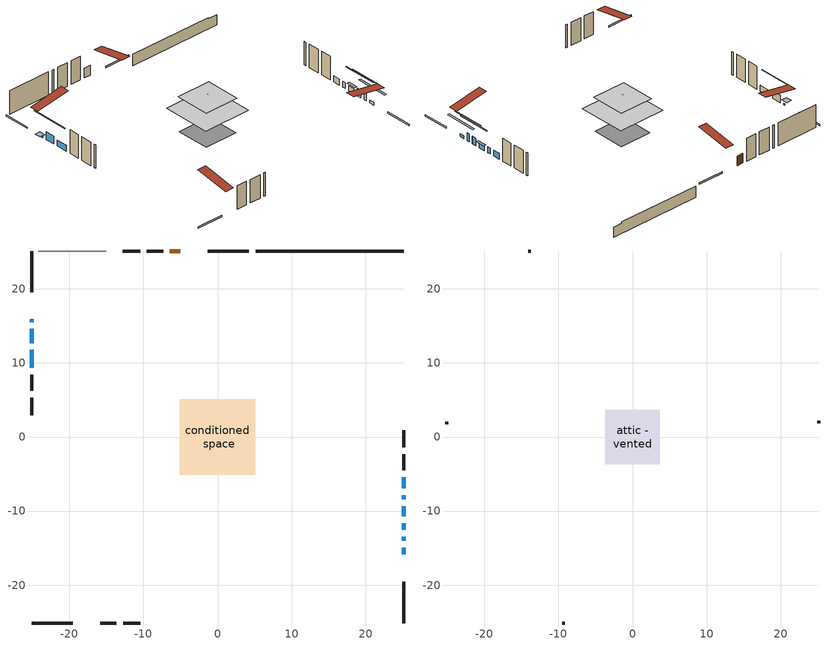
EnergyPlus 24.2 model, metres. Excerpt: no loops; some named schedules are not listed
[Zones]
conditioned space
 floor outside (Floor1 construction): -0.77,-0.77 -0.77,0.77 0.77,0.77 0.77,-0.77 z0.3
 floor adiabatic (AdiabaticFloorConstruction): -5.11,-5.11 -5.11,5.11 5.11,5.11 5.11,-5.11 z2.74
 floor foundation (Slab1 construction): -3.5,-3.5 -3.5,3.5 3.5,3.5 3.5,-3.5 z-2.06
 wall outside (RimJoist1 construction): 4.22,25.11 -1.34,25.11 / -25.11,-25.11 -19.56,-25.11 / -25.11,25.11 -25.11,19.56 / 25.11,-25.11 25.11,-19.56 z0.3:0.6
 wall outside (AdiabaticWallConstruction 1): -5.03,25.11 -6.42,25.11 z0.3:2.33
 wall outside (AdiabaticWallConstruction): -25.11,15.86 -25.11,15.51 z0.3:0.65; 25.11,-15.86 25.11,-14.92 z0.3:0.84; 25.11,-13.99 25.11,-13.48 z0.3:1.93; 25.11,-12.55 25.11,-11.64 z0.3:1.85; 25.11,-10.71 25.11,-9.36 z0.3:1.34; -25.11,14.58 -25.11,12.67 z0.3:1.9; 25.11,-8.43 25.11,-7.86 / -25.11,11.75 -25.11,9.33 / 25.11,-6.93 25.11,-5.45 z0.3:1.52
 wall outside (Wall1 construction): -7.34,25.11 -9.52,25.11 / -15.86,-25.11 -13.68,-25.11 / -25.11,8.41 -25.11,6.23 / 25.11,-4.52 25.11,-2.34 z0.3:5.18
 wall outside (Wall2 construction): -10.45,25.11 -12.78,25.11 / -12.75,-25.11 -10.42,-25.11 / -25.11,5.3 -25.11,2.97 / 25.11,-1.42 25.11,0.92 z0.3:5.18
 wall foundation (FoundationWall1 construction): 5.14,25.11,-2.06 5.14,25.11,0.3 23.11,25.11,0.3 23.11,25.11,0.05 25.11,25.11,0.05 25.11,25.11,-2.06
 wall adiabatic (Wall4 construction): -14.99,25.11 -24.18,25.11 z0.3:5.18
 window (WindowConstruction 6): -25.11,15.86 -25.11,15.51 z0.3:0.65
 window (WindowConstruction 8): 25.11,-15.86 25.11,-14.92 z0.3:0.83
 window (WindowConstruction 7): 25.11,-13.99 25.11,-13.48 z0.3:1.92
 window (WindowConstruction): 25.11,-12.55 25.11,-11.64 z0.3:1.85
 window (WindowConstruction 1): 25.11,-10.71 25.11,-9.36 z0.3:1.34
 window (WindowConstruction 2): -25.11,14.58 -25.11,12.67 z0.3:1.9
 window (WindowConstruction 3): 25.11,-8.43 25.11,-7.86 z0.3:1.52
 window (WindowConstruction 4): -25.11,11.75 -25.11,9.33 z0.3:1.52
 window (WindowConstruction 5): 25.11,-6.93 25.11,-5.45 z0.3:1.52
 door (Door): -5.03,25.11 -6.41,25.11 z0.3:2.33
 ceiling adiabatic (AdiabaticFloorConstruction): 5.11,-5.11 5.11,5.11 -5.11,5.11 -5.11,-5.11 z2.74
 roof outside (Roof1 construction): -0.75,0.75 -0.75,-0.75 0.75,-0.75 0.75,0.75 z5.18
attic - vented
 floor to conditioned space (Floor2 construction Reversed): -3.65,-3.65 -3.65,3.65 3.65,3.65 3.65,-3.65 z5.18
 wall outside (Wall3 construction): -13.71,25.11 -14.06,25.11 / -9.49,-25.11 -9.15,-25.11 / -25.11,2.04 -25.11,1.69 / 25.11,1.85 25.11,2.19 z0.3:5.18
 roof outside (Roof2 construction): -4.11,25.11,5.18 -4.11,17.85,6.39 -2.27,17.85,6.39 -2.27,25.11,5.18; -16.79,-25.11,5.18 -16.79,-17.85,6.39 -18.63,-17.85,6.39 -18.63,-25.11,5.18; -25.11,16.79,5.18 -17.85,16.79,6.39 -17.85,18.63,6.39 -25.11,18.63,5.18; 25.11,-16.79,5.18 17.85,-16.79,6.39 17.85,-18.63,6.39 25.11,-18.63,5.18
shading: -25.11,15.05 -25.11,16.32 -26.18,16.32 -26.18,15.05 z1.11; 25.11,-12.02 25.11,-18.76 25.52,-18.76 25.52,-12.02 z3.73; 25.11,-10.28 25.11,-17.19 25.26,-17.19 25.26,-10.28 z5.12; 25.11,-8.59 25.11,-15.6 25.26,-15.6 25.26,-8.59 z4.9; 25.11,-9.06 25.11,-11.01 25.57,-11.01 25.57,-9.06 z1.64; -25.11,9.62 -25.11,17.63 -25.26,17.63 -25.26,9.62 z4.95
[Building]
Building 1: Terrain=Suburbs
[Site:Location]
Edmonton Intl AP_AB: Latitude {deg}=53.31; Longitude {deg}=-113.58; Time Zone {hr}=-7; Elevation {m}=723; Keep Site Location Information=Yes
[Site:GroundTemperature:Shallow]
-1.56185, -3.61833, -3.78302, -2.80711, 1.11059, 5.01004, 8.39065, 10.5322, 10.7141, 8.97234, 5.67794, 1.89811
[Site:WaterMainsTemperature]
Calculation Method=Schedule; Temperature Schedule=mains temperature schedule
[Material] Roughness=Rough; Thermal Absorptance=0.9
Name | Thickness {m} | Conductivity {W/m-K} | Density {kg/m3} | Specific Heat {J/kg-K} | Solar Absorptance | Visible Absorptance
asphalt or fiberglass shingles | 0.00635 | 0.162714 | 1121.4 | 1465.45 | 0.4 | 0.4
ceiling loosefill ins | 0.254 | 0.0480833 | 16.02 | 1046.75 | 0.7 | 0.7
ceiling stud and cavity | 0.1397 | 0.80136 | 65.682 | 1177.47 | 0.7 | 0.7
concrete 4.0 in. | 0.1016 | 1.803125 | 2242.8 | 837.4 | 0.7 | 0.7
concrete 8.0 in. | 0.2032 | 1.803125 | 2242.8 | 837.4 | 0.7 | 0.7
door material | 0.04445 | 0.053851 | 512.64 | 1214.23 | 0.7 | 0.7
exterior vertical ins | 0.0180728 | 0.029427 | 32.04 | 1214.23 | 0.7 | 0.7
floor covering | 0.0127 | 0.0433444 | 54.468 | 1339.84 | 0.6 | 0.6
floor rigid ins | 0.103632 | 0.029427 | 32.04 | 1214.23 | 0.7 | 0.7
floor rigid ins 1; wall rigid ins | 0.512978 | 0.029427 | 32.04 | 1214.23 | 0.7 | 0.7
floor stud and cavity | 0.1397 | 0.807943 | 92.3553 | 1139.71 | 0.7 | 0.7
floor stud and cavity 1 | 0.1397 | 1.75129 | 37.0049 | 1207.88 | 0.7 | 0.7
furniture material conditioned space 1 | 0.1524 | 0.115458 | 640.8 | 1214.23 | 0.6 | 0.6
gypsum board | 0.0127 | 0.160291 | 801 | 837.4 | 0.6 | 0.6
gypsum board 1 | 0.0127 | 0.160291 | 801 | 837.4 | 0.7 | 0.7
osb sheathing 0.5 in. | 0.0127 | 0.115458 | 512.64 | 1214.23 | 0.7 | 0.7
osb sheathing 0.5 in. 1 | 0.0127 | 0.115458 | 512.64 | 1214.23 | 0.4 | 0.4
osb sheathing 0.75 in. | 0.01905 | 0.115458 | 512.64 | 1214.23 | 0.7 | 0.7
osb sheathing 2.0 in. | 0.0508 | 0.115458 | 512.64 | 1214.23 | 0.7 | 0.7
rim joist rigid ins | 0.051816 | 0.029427 | 32.04 | 1214.23 | 0.7 | 0.7
rim joist stud and cavity | 0.0508 | 0.281244 | 125.044 | 1163.47 | 0.6 | 0.6
roof stud and cavity | 0.0889 | 1.61966 | 78.34581 | 1123.46 | 0.7 | 0.7
wall stud and cavity | 0.1397 | 0.0838672 | 139.0536 | 1170.24 | 0.7 | 0.7
wall stud and cavity 1 | 0.0889 | 6.1454 | 50.32683 | 1063.81 | 0.6 | 0.6
wall stud and cavity 2 | 0.1397 | 0.0763937 | 139.0536 | 1170.24 | 0.7 | 0.7
wall stud and cavity 3 | 0.0889 | 0.380278 | 52.3479 | 1209.89 | 0.7 | 0.7
wall stud and cavity 4 | 0.0889 | 0.391764 | 83.0341 | 1211.67 | 0.7 | 0.7
wood siding | 0.0254 | 0.102417 | 544.68 | 1172.36 | 0.4 | 0.4
wood siding 1 | 0.00254 | 0.102417 | 544.68 | 1172.36 | 0.4 | 0.4
wood siding 2; wood siding 3; wood siding 4 | 0.0254 | 0.102417 | 544.68 | 1172.36 | 0.7 | 0.7
[WindowMaterial:SimpleGlazingSystem]
Name | U-Factor {W/m2-K} | Solar Heat Gain Coefficient
WindowMaterial | 2.77825 | 0.66
WindowMaterial 1 | 2.78279 | 0.56
WindowMaterial 2 | 2.89067 | 0.69
WindowMaterial 3 | 2.770864 | 0.48
WindowMaterial 4 | 2.78392 | 0.57
WindowMaterial 5 | 2.78676 | 0.58
WindowMaterial 6 | 2.69364 | 0.46
WindowMaterial 7 | 2.762347 | 0.61
WindowMaterial 8 | 2.759508 | 0.45
[Construction]
AdiabaticFloorConstruction: floor stud and cavity 1, floor rigid ins 1, osb sheathing 0.75 in., floor covering
AdiabaticWallConstruction: wood siding 3, wall rigid ins, wall stud and cavity 3, gypsum board
AdiabaticWallConstruction 1: wood siding 4, wall rigid ins, wall stud and cavity 3, gypsum board
Door: door material
Floor1 construction: floor stud and cavity, floor rigid ins, osb sheathing 0.75 in., floor covering
Floor2 construction Reversed: gypsum board, ceiling stud and cavity, ceiling loosefill ins
FoundationWall1 construction: concrete 8.0 in., gypsum board 1
furniture construction conditioned space 1: furniture material conditioned space 1
PartitionWallConstruction: gypsum board, wall stud and cavity 4, gypsum board
RimJoist1 construction: wood siding 2, rim joist rigid ins, osb sheathing 2.0 in., rim joist stud and cavity
Roof1 construction: asphalt or fiberglass shingles, osb sheathing 0.5 in., roof stud and cavity, gypsum board
Roof2 construction: asphalt or fiberglass shingles
Slab1 construction: concrete 4.0 in.
Wall1 construction; Wall2 construction: wood siding, osb sheathing 0.5 in., wall stud and cavity, gypsum board
Wall3 construction: wood siding 1, wall stud and cavity 1
Wall4 construction: osb sheathing 0.5 in. 1, wall stud and cavity 2, gypsum board
WindowConstruction: WindowMaterial
WindowConstruction 1: WindowMaterial 1
WindowConstruction 2: WindowMaterial 2
WindowConstruction 3: WindowMaterial 3
WindowConstruction 4: WindowMaterial 4
WindowConstruction 5: WindowMaterial 5
WindowConstruction 6: WindowMaterial 6
WindowConstruction 7: WindowMaterial 7
WindowConstruction 8: WindowMaterial 8
[Zone] Multiplier=1; Part of Total Floor Area=Yes
Name | Volume {m3}
attic - vented | 10.698
conditioned space | 389.9
[Space]
Name | Zone | Volume {m3}
attic - vented 1 | attic - vented | 10.698
conditioned space 1 | conditioned space | 389.9
[ZoneInfiltration:EffectiveLeakageArea]
infil attic - vented 1: Zone or Space=attic - vented 1; Schedule=Always On Discrete; Effective Air Leakage Area {cm2}=1858.09; Stack Coefficient=0.000423254; Wind Coefficient=1.39002e-05
[ZoneMixing]
whole house fan mix: Zone or Space=attic - vented; Schedule=Always On Continuous; Design Flow Rate Calculation Method=Flow/Zone; Design Flow Rate {m3/s}=0; Source Zone or Space=conditioned space
[SurfaceProperty:ExposedFoundationPerimeter]
Slab1: Exposed Perimeter Calculation Method=TotalExposedPerimeter; Total Exposed Perimeter {m}=19.964
[InternalMass] Zone or ZoneList=conditioned space; Space or SpaceList=conditioned space 1
Name | Construction | Surface Area {m2}
furniture mass conditioned space 1 | furniture construction conditioned space 1 | 62.3039
partition wall mass | PartitionWallConstruction | 155.76
[Lights]
interior lighting: Zone or ZoneList or Space or SpaceList=conditioned space 1; Schedule=interior lighting schedule; Design Level Calculation Method=LightingLevel; Lighting Level {W}=343.2; Return Air Fraction=0; Fraction Radiant=0.6; Fraction Visible=0.2; Fraction Replaceable=1
[People]
occupants: Zone or ZoneList or Space or SpaceList=conditioned space 1; Number of People Schedule=occupants schedule; Number of People Calculation Method=People; Number of People=3; Fraction Radiant=0.314171; Sensible Heat Fraction=0.56303; Activity Level Schedule=occupants activity schedule; Carbon Dioxide Generation Rate {m3/s-W}=0; Enable ASHRAE 55 Comfort Warnings=No; Mean Radiant Temperature Calculation Type=EnclosureAveraged
[ElectricEquipment] Zone or ZoneList or Space or SpaceList=conditioned space 1; Design Level Calculation Method=EquipmentLevel
Name | Schedule | Design Level {W} | Fraction Latent | Fraction Radiant | Fraction Lost
clothes dryer | clothes dryer schedule | 140.772 | 0.015 | 0.081 | 0.85
clothes washer | clothes washer schedule | 32.1985 | 0.03 | 0.162 | 0.7
cooking range | cooking range schedule | 208.969 | 0.08 | 0.432 | 0.2
dishwasher | dishwasher schedule | 66.8632 | 0.3 | 0.18 | 0.4
fridge | fridge schedule | 72.9452 | 0 | 0.6 | 0
mech vent bath fan 0 | mech vent bath fan 0 schedule | 25.1 | 0 | 0 | 1
mech vent bath fan 1 | mech vent bath fan 1 schedule | 25.1 | 0 | 0 | 1
mech vent house fan | mech vent house fan schedule | 13.6667 | 0 | 0 | 1
mech vent house fan cfis | mech vent house fan cfis schedule | 0 | 0 | 0 | 0
mech vent range fan 0 | mech vent range fan 0 schedule | 57 | 0 | 0 | 1
misc plug loads | misc plug loads schedule | 494.7 | 0.045 | 0.513 | 0.1
whole house fan | Always On Discrete | 0 | 0 | 0 | 1
[OtherEquipment] Zone or ZoneList or Space or SpaceList=conditioned space 1; Design Level Calculation Method=EquipmentLevel
Name | Fuel Type | Schedule | Design Level {W} | Fraction Latent | Fraction Radiant | Fraction Lost
clothes dryer 1 | Electricity | clothes dryer schedule | 0 | 0.015 | 0.081 | 0.85
cooking range 1 | Electricity | cooking range schedule | 0 | 0.08 | 0.432 | 0.2
general water use latent | None | general water use schedule | 59.3978 | 1 | 0 | 0
general water use sensible | None | general water use schedule | -58.539 | 0 | 0.6 | 0
mech vent house fan latent load | None | Always On Discrete | 0 | 1 | 0 | 0
mech vent house fan sensible load | None | Always On Discrete | 0 | 0 | 0 | 0
water heater energy adjustment1 | NaturalGas | Always On Discrete | 0.01 | 0 | 0 | 1
[ZoneInfiltration:DesignFlowRate] Zone or ZoneList or Space or SpaceList=conditioned space 1; Schedule=Always On Discrete; Design Flow Rate Calculation Method=Flow/Zone; Design Flow Rate {m3/s}=0
infil flow; natural vent flow; whole house fan flow
[AvailabilityManager:Scheduled]
furnace airloop Availability Manager: Schedule=Always On Discrete
[Foundation:Kiva]
Foundation Kiva 1: Initial Indoor Air Temperature {C}=18; Wall Height Above Grade {m}=0.300015; Wall Depth Below Slab {m}=0.2032; Custom Block Material Name 1=exterior vertical ins; Custom Block Depth 1 {m}=2.36001; Custom Block X Position 1 {m}=0.2159; Custom Block Z Position 1 {m}=0
[Foundation:Kiva:Settings]
Soil Conductivity {W/m-K}=0.849921; Soil Density {kg/m3}=1842.3; Soil Specific Heat {J/kg-K}=418.7; Ground Solar Absorptivity=0.9; Ground Thermal Absorptivity=0.9; Ground Surface Roughness {m}=0.03; Far-Field Width {m}=40; Deep-Ground Boundary Condition=ZeroFlux; Deep-Ground Depth {m}=40; Minimum Cell Dimension {m}=0.2; Maximum Cell Growth Coefficient=3; Simulation Timestep=Timestep
[Exterior:Lights]
exterior lighting: Schedule=exterior lighting schedule; Design Level {W}=75.6
[EnergyManagementSystem:GlobalVariable]
furnace_airloop_Fan_RTF
infil_program_Qfan
infil_program_Qinf
natural_vent_program_Qnv
natural_vent_program_Qwhf
[EnergyManagementSystem:Sensor]
Name | Output:Variable or Output:Meter Index Key | Output:Variable or Output:Meter
airflow_gain | infil flow | Infiltration Sensible Heat Gain Energy
airflow_gain_1 | natural vent flow | Infiltration Sensible Heat Gain Energy
airflow_gain_2 | whole house fan flow | Infiltration Sensible Heat Gain Energy
airflow_loss | infil flow | Infiltration Sensible Heat Loss Energy
airflow_loss_1 | natural vent flow | Infiltration Sensible Heat Loss Energy
airflow_loss_2 | whole house fan flow | Infiltration Sensible Heat Loss Energy
clg_load_cond |  | Cooling:EnergyTransfer:Zone:CONDITIONED SPACE
clg_sp_s; clg_sp_s_1 | cooling setpoint | Schedule Value
clothes_dryer_exhaust_0_sch_s | clothes dryer exhaust 0 schedule | Schedule Value
cool_season | cooling season schedule | Schedule Value
htg_load_cond |  | Heating:EnergyTransfer:Zone:CONDITIONED SPACE
htg_sp_s; htg_sp_s_1 | heating setpoint | Schedule Value
ig_ee_conv | clothes dryer | Electric Equipment Convective Heating Energy
ig_ee_conv_2 | cooking range | Electric Equipment Convective Heating Energy
ig_ee_conv_4 | fridge | Electric Equipment Convective Heating Energy
ig_ee_conv_5 | misc plug loads | Electric Equipment Convective Heating Energy
ig_ee_conv_6 | whole house fan | Electric Equipment Convective Heating Energy
ig_ee_rad | clothes dryer | Electric Equipment Radiant Heating Energy
ig_ee_rad_2 | cooking range | Electric Equipment Radiant Heating Energy
ig_ee_rad_4 | fridge | Electric Equipment Radiant Heating Energy
ig_ee_rad_5 | misc plug loads | Electric Equipment Radiant Heating Energy
ig_ee_rad_6 | whole house fan | Electric Equipment Radiant Heating Energy
ig_lgt_conv | interior lighting | Lights Convective Heating Energy
ig_lgt_rad | interior lighting | Lights Radiant Heating Energy
ig_lgt_vis | interior lighting | Lights Visible Radiation Heating Energy
ig_oe_conv | clothes dryer 1 | Other Equipment Convective Heating Energy
ig_oe_conv_1 | cooking range 1 | Other Equipment Convective Heating Energy
ig_oe_conv_2 | general water use latent | Other Equipment Convective Heating Energy
ig_oe_conv_3 | general water use sensible | Other Equipment Convective Heating Energy
ig_oe_conv_4 | water heater energy adjustment1 | Other Equipment Convective Heating Energy
ig_oe_rad | clothes dryer 1 | Other Equipment Radiant Heating Energy
ig_oe_rad_1 | cooking range 1 | Other Equipment Radiant Heating Energy
ig_oe_rad_2 | general water use latent | Other Equipment Radiant Heating Energy
ig_oe_rad_3 | general water use sensible | Other Equipment Radiant Heating Energy
ig_oe_rad_4 | water heater energy adjustment1 | Other Equipment Radiant Heating Energy
ig_ppl_conv | occupants | People Convective Heating Energy
ig_ppl_rad | occupants | People Radiant Heating Energy
im_conv | furniture mass conditioned space 1 | Surface Inside Face Convection Heat Gain Energy
im_conv_1 | partition wall mass | Surface Inside Face Convection Heat Gain Energy
im_ig | furniture mass conditioned space 1 | Surface Inside Face Internal Gains Radiation Heat Gain Energy
im_ig_1 | partition wall mass | Surface Inside Face Internal Gains Radiation Heat Gain Energy
im_lgt | furniture mass conditioned space 1 | Surface Inside Face Lights Radiation Heat Gain Energy
im_lgt_1 | partition wall mass | Surface Inside Face Lights Radiation Heat Gain Energy
im_sol | furniture mass conditioned space 1 | Surface Inside Face Solar Radiation Heat Gain Energy
im_sol_1 | partition wall mass | Surface Inside Face Solar Radiation Heat Gain Energy
im_surf | furniture mass conditioned space 1 | Surface Inside Face Net Surface Thermal Radiation Heat Gain Energy
im_surf_1 | partition wall mass | Surface Inside Face Net Surface Thermal Radiation Heat Gain Energy
mech_vent_bath_fan_0_sch_s | mech vent bath fan 0 schedule | Schedule Value
mech_vent_bath_fan_1_sch_s | mech vent bath fan 1 schedule | Schedule Value
mech_vent_range_fan_0_sch_s | mech vent range fan 0 schedule | Schedule Value
mv_conv | mech vent bath fan 0 | Electric Equipment Convective Heating Energy
mv_conv_1 | mech vent bath fan 1 | Electric Equipment Convective Heating Energy
mv_conv_2 | mech vent house fan | Electric Equipment Convective Heating Energy
mv_conv_3 | mech vent house fan cfis | Electric Equipment Convective Heating Energy
mv_conv_4 | mech vent range fan 0 | Electric Equipment Convective Heating Energy
mv_conv_5 | mech vent house fan latent load | Other Equipment Convective Heating Energy
mv_conv_6 | mech vent house fan sensible load | Other Equipment Convective Heating Energy
mv_rad | mech vent bath fan 0 | Electric Equipment Radiant Heating Energy
mv_rad_1 | mech vent bath fan 1 | Electric Equipment Radiant Heating Energy
mv_rad_2 | mech vent house fan | Electric Equipment Radiant Heating Energy
mv_rad_3 | mech vent house fan cfis | Electric Equipment Radiant Heating Energy
mv_rad_4 | mech vent range fan 0 | Electric Equipment Radiant Heating Energy
mv_rad_5 | mech vent house fan latent load | Other Equipment Radiant Heating Energy
mv_rad_6 | mech vent house fan sensible load | Other Equipment Radiant Heating Energy
natural_vent_s | natural vent schedule | Schedule Value
out_pb_s |  | Site Outdoor Air Barometric Pressure
out_wt_s |  | Site Outdoor Air Humidity Ratio
site_vw_s |  | Site Wind Speed
ss_back_out | Window1 | Surface Window Shortwave from Zone Back Out Window Heat Transfer Rate
ss_back_out_1 | Window10 | Surface Window Shortwave from Zone Back Out Window Heat Transfer Rate
ss_back_out_2 | Window2 | Surface Window Shortwave from Zone Back Out Window Heat Transfer Rate
ss_back_out_3 | Window3 | Surface Window Shortwave from Zone Back Out Window Heat Transfer Rate
ss_back_out_4 | Window4 | Surface Window Shortwave from Zone Back Out Window Heat Transfer Rate
ss_back_out_5 | Window5 | Surface Window Shortwave from Zone Back Out Window Heat Transfer Rate
ss_back_out_6 | Window6 | Surface Window Shortwave from Zone Back Out Window Heat Transfer Rate
ss_back_out_7 | Window7 | Surface Window Shortwave from Zone Back Out Window Heat Transfer Rate
ss_back_out_8 | Window9 | Surface Window Shortwave from Zone Back Out Window Heat Transfer Rate
ss_conv | Door1 | Surface Inside Face Convection Heat Gain Energy
ss_conv_1 | Window1 | Surface Inside Face Convection Heat Gain Energy
ss_conv_2 | Window10 | Surface Inside Face Convection Heat Gain Energy
ss_conv_3 | Window2 | Surface Inside Face Convection Heat Gain Energy
ss_conv_4 | Window3 | Surface Inside Face Convection Heat Gain Energy
ss_conv_5 | Window4 | Surface Inside Face Convection Heat Gain Energy
ss_conv_6 | Window5 | Surface Inside Face Convection Heat Gain Energy
ss_conv_7 | Window6 | Surface Inside Face Convection Heat Gain Energy
ss_conv_8 | Window7 | Surface Inside Face Convection Heat Gain Energy
ss_conv_9 | Window9 | Surface Inside Face Convection Heat Gain Energy
ss_ig | Door1 | Surface Inside Face Internal Gains Radiation Heat Gain Energy
ss_ig_1 | Window1 | Surface Inside Face Internal Gains Radiation Heat Gain Energy
ss_ig_2 | Window10 | Surface Inside Face Internal Gains Radiation Heat Gain Energy
ss_ig_3 | Window2 | Surface Inside Face Internal Gains Radiation Heat Gain Energy
ss_ig_4 | Window3 | Surface Inside Face Internal Gains Radiation Heat Gain Energy
ss_ig_5 | Window4 | Surface Inside Face Internal Gains Radiation Heat Gain Energy
ss_ig_6 | Window5 | Surface Inside Face Internal Gains Radiation Heat Gain Energy
ss_ig_7 | Window6 | Surface Inside Face Internal Gains Radiation Heat Gain Energy
ss_ig_8 | Window7 | Surface Inside Face Internal Gains Radiation Heat Gain Energy
ss_ig_9 | Window9 | Surface Inside Face Internal Gains Radiation Heat Gain Energy
ss_lgt | Door1 | Surface Inside Face Lights Radiation Heat Gain Energy
ss_sol | Door1 | Surface Inside Face Solar Radiation Heat Gain Energy
ss_surf | Door1 | Surface Inside Face Net Surface Thermal Radiation Heat Gain Energy
ss_surf_1 | Window1 | Surface Inside Face Net Surface Thermal Radiation Heat Gain Energy
ss_surf_2 | Window10 | Surface Inside Face Net Surface Thermal Radiation Heat Gain Energy
ss_surf_3 | Window2 | Surface Inside Face Net Surface Thermal Radiation Heat Gain Energy
ss_surf_4 | Window3 | Surface Inside Face Net Surface Thermal Radiation Heat Gain Energy
ss_surf_5 | Window4 | Surface Inside Face Net Surface Thermal Radiation Heat Gain Energy
ss_surf_6 | Window5 | Surface Inside Face Net Surface Thermal Radiation Heat Gain Energy
ss_surf_7 | Window6 | Surface Inside Face Net Surface Thermal Radiation Heat Gain Energy
ss_surf_8 | Window7 | Surface Inside Face Net Surface Thermal Radiation Heat Gain Energy
ss_surf_9 | Window9 | Surface Inside Face Net Surface Thermal Radiation Heat Gain Energy
ss_trans_in | Window1 | Surface Window Transmitted Solar Radiation Rate
ss_trans_in_1 | Window10 | Surface Window Transmitted Solar Radiation Rate
ss_trans_in_2 | Window2 | Surface Window Transmitted Solar Radiation Rate
ss_trans_in_3 | Window3 | Surface Window Transmitted Solar Radiation Rate
ss_trans_in_4 | Window4 | Surface Window Transmitted Solar Radiation Rate
ss_trans_in_5 | Window5 | Surface Window Transmitted Solar Radiation Rate
ss_trans_in_6 | Window6 | Surface Window Transmitted Solar Radiation Rate
ss_trans_in_7 | Window7 | Surface Window Transmitted Solar Radiation Rate
ss_trans_in_8 | Window9 | Surface Window Transmitted Solar Radiation Rate
ss_trans_out | Window1 | Surface Inside Face Initial Transmitted Diffuse Transmitted Out Window Solar Radiation Rate
ss_trans_out_1 | Window10 | Surface Inside Face Initial Transmitted Diffuse Transmitted Out Window Solar Radiation Rate
ss_trans_out_2 | Window2 | Surface Inside Face Initial Transmitted Diffuse Transmitted Out Window Solar Radiation Rate
ss_trans_out_3 | Window3 | Surface Inside Face Initial Transmitted Diffuse Transmitted Out Window Solar Radiation Rate
ss_trans_out_4 | Window4 | Surface Inside Face Initial Transmitted Diffuse Transmitted Out Window Solar Radiation Rate
ss_trans_out_5 | Window5 | Surface Inside Face Initial Transmitted Diffuse Transmitted Out Window Solar Radiation Rate
ss_trans_out_6 | Window6 | Surface Inside Face Initial Transmitted Diffuse Transmitted Out Window Solar Radiation Rate
ss_trans_out_7 | Window7 | Surface Inside Face Initial Transmitted Diffuse Transmitted Out Window Solar Radiation Rate
ss_trans_out_8 | Window9 | Surface Inside Face Initial Transmitted Diffuse Transmitted Out Window Solar Radiation Rate
s_conv | Floor1 | Surface Inside Face Convection Heat Gain Energy
s_conv_1 | Floor2 | Surface Inside Face Convection Heat Gain Energy
s_conv_10 | Slab1 | Surface Inside Face Convection Heat Gain Energy
s_conv_11 | Wall1:0 | Surface Inside Face Convection Heat Gain Energy
s_conv_12 | Wall1:180 | Surface Inside Face Convection Heat Gain Energy
s_conv_13 | Wall1:270 | Surface Inside Face Convection Heat Gain Energy
s_conv_14 | Wall1:90 | Surface Inside Face Convection Heat Gain Energy
s_conv_15 | Wall2:0 | Surface Inside Face Convection Heat Gain Energy
s_conv_16 | Wall2:180 | Surface Inside Face Convection Heat Gain Energy
s_conv_17 | Wall2:270 | Surface Inside Face Convection Heat Gain Energy
s_conv_18 | Wall2:90 | Surface Inside Face Convection Heat Gain Energy
s_conv_19 | Wall4 | Surface Inside Face Convection Heat Gain Energy
s_conv_2 | FoundationWall1 | Surface Inside Face Convection Heat Gain Energy
s_conv_3 | inferred conditioned ceiling | Surface Inside Face Convection Heat Gain Energy
s_conv_4 | inferred conditioned floor | Surface Inside Face Convection Heat Gain Energy
s_conv_5 | RimJoist1:0 | Surface Inside Face Convection Heat Gain Energy
s_conv_6 | RimJoist1:180 | Surface Inside Face Convection Heat Gain Energy
s_conv_7 | RimJoist1:270 | Surface Inside Face Convection Heat Gain Energy
s_conv_8 | RimJoist1:90 | Surface Inside Face Convection Heat Gain Energy
s_conv_9 | Roof1 | Surface Inside Face Convection Heat Gain Energy
s_ig | Floor1 | Surface Inside Face Internal Gains Radiation Heat Gain Energy
s_ig_1 | Floor2 | Surface Inside Face Internal Gains Radiation Heat Gain Energy
s_ig_10 | Slab1 | Surface Inside Face Internal Gains Radiation Heat Gain Energy
